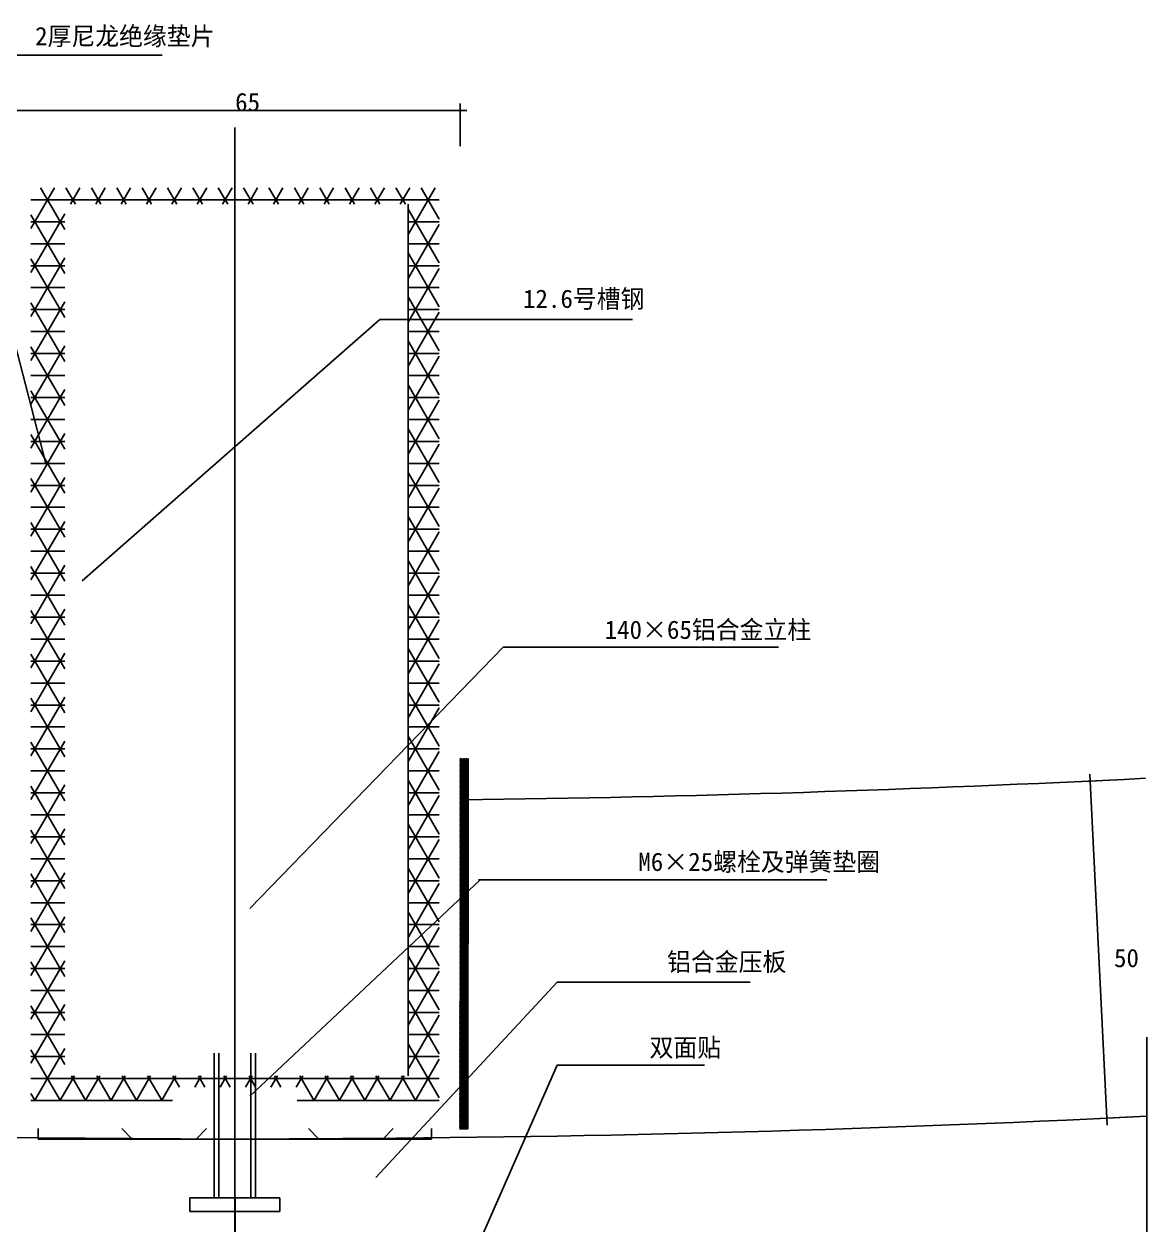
# Model space of a CAD drawing. Header units: metres. Extents: x 3031 to 3281, y 3473 to 3762.
# Drawn here: x 3118.3 to 3280.6, y 3588.9 to 3762.4 of the extents above; entities that cross this region are included whole.
import ezdxf

# ---------------------------------------------------------------- set-up
doc = ezdxf.new("R2010")
doc.units = ezdxf.units.M
for name, color, linetype in [('2', 3, 'Continuous'), ('4', 4, 'Continuous'), ('ALUMINUM-H', 8, 'Continuous'), ('DIM', 4, 'Continuous')]:
    doc.layers.add(name, color=color, linetype=linetype)

# ---------------------------------------------------------------- blocks, each defined once
blk = doc.blocks.new('_OBLIQUE')
blk.add_line((-0.68, 0), (0.68, 0))

msp = doc.modelspace()

# ---------------------------------------------------------------- hatches: boundary and pattern name
h = msp.add_hatch()
h.set_pattern_fill('NET3')
h.paths.add_polyline_path([(3119.35, 3606.72), (3139.82, 3606.72), (3139.82, 3608.72), (3157.82, 3608.72), (3157.82, 3606.72), (3178.35, 3606.72), (3178.35, 3738.72), (3119.35, 3738.72)])
h.paths.add_polyline_path([(3124.24, 3736.34), (3173.85, 3736.34), (3173.85, 3734.24, -0.02), (3173.85, 3733.92), (3173.85, 3612.77, -0.02), (3173.85, 3612.45), (3173.85, 3610.34), (3124.24, 3610.34)])
at = {"layer": 'ALUMINUM-H'}
h = msp.add_hatch(dxfattribs=at)
h.set_pattern_fill('ANSI37', scale=6)
h.paths.add_polyline_path([(3145.81, 3601.22), (3145.81, 3602.72), (3120.41, 3602.72), (3120.41, 3602.22), (3120.41, 3601.22)])
h.paths.add_polyline_path([(3151.81, 3602.72), (3151.81, 3601.22), (3177.21, 3601.22), (3177.21, 3602.22), (3177.21, 3602.72)])

# ---------------------------------------------------------------- linework, layer by layer
for p, q in [((3148.81, 3747.41), (3148.81, 3520.18)), ((3173.85, 3610.34), (3173.85, 3736.34)), ((3280.55, 3615.95), (3280.55, 3547.51))]:
    msp.add_line(p, q)
at = {"layer": '2'}
for p, q in [((3142.31, 3590.72), (3142.31, 3592.72)), ((3155.31, 3592.72), (3142.31, 3592.72)), ((3155.31, 3590.72), (3155.31, 3592.72)), ((3155.31, 3590.72), (3142.31, 3590.72))]:
    msp.add_line(p, q, dxfattribs=at)
for centre, radius, start, end in [((3148.81, 6250.53), 2600.5, 270.72, 272.9), ((3148.81, 6251.74), 2650.5, 270.17, 272.85), ((3148.81, 6251.74), 2650.5, 267.46, 269.83)]:
    msp.add_arc(centre, radius, start, end, dxfattribs=at)
at = {"layer": '4'}
for p, q in [((3145.81, 3613.64), (3145.81, 3592.72)), ((3151.81, 3613.64), (3151.81, 3592.72))]:
    msp.add_line(p, q, dxfattribs=at)
at = {"layer": 'ALUMINUM-H'}
for p, q in [((3182.51, 3655.07), (3181.31, 3656.28)), ((3181.31, 3656.22), (3181.32, 3656.22)), ((3181.31, 3656.04), (3181.5, 3656.22)), ((3181.31, 3655.86), (3181.67, 3656.22)), ((3181.31, 3655.69), (3181.85, 3656.22)), ((3181.31, 3655.51), (3182.03, 3656.22)), ((3181.31, 3655.33), (3182.21, 3656.22)), ((3181.31, 3655.16), (3182.38, 3656.22)), ((3181.31, 3654.98), (3182.51, 3656.18)), ((3182.51, 3654.9), (3181.31, 3656.1)), ((3181.31, 3654.8), (3182.51, 3656)), ((3182.51, 3654.72), (3181.31, 3655.92)), ((3181.31, 3654.63), (3182.51, 3655.82)), ((3182.51, 3654.54), (3181.31, 3655.75)), ((3181.31, 3654.45), (3182.51, 3655.65)), ((3182.51, 3654.37), (3181.31, 3655.57)), ((3181.31, 3654.27), (3182.51, 3655.47)), ((3182.51, 3654.19), (3181.31, 3655.39)), ((3181.31, 3654.09), (3182.51, 3655.29)), ((3182.51, 3654.01), (3181.31, 3655.21)), ((3181.31, 3653.92), (3182.51, 3655.12)), ((3182.51, 3653.84), (3181.31, 3655.04)), ((3181.31, 3653.74), (3182.51, 3654.94)), ((3182.51, 3653.66), (3181.31, 3654.86)), ((3181.31, 3653.56), (3182.51, 3654.76)), ((3182.51, 3653.48), (3181.31, 3654.68)), ((3182.51, 3655.25), (3181.54, 3656.22)), ((3182.51, 3655.43), (3181.72, 3656.22)), ((3182.51, 3655.61), (3181.9, 3656.22)), ((3182.51, 3655.78), (3182.07, 3656.22)), ((3182.51, 3655.96), (3182.25, 3656.22)), ((3182.51, 3656.14), (3182.43, 3656.22)), ((3182.51, 3656.22), (3182.49, 3602.7)), ((3181.31, 3653.39), (3182.51, 3654.59)), ((3182.51, 3653.31), (3181.31, 3654.51)), ((3181.31, 3653.21), (3182.51, 3654.41)), ((3182.51, 3653.13), (3181.31, 3654.33)), ((3181.31, 3653.03), (3182.51, 3654.23)), ((3182.51, 3652.95), (3181.31, 3654.15)), ((3181.31, 3652.86), (3182.51, 3654.06)), ((3182.51, 3652.78), (3181.31, 3653.98)), ((3181.31, 3652.68), (3182.51, 3653.88)), ((3182.51, 3652.6), (3181.31, 3653.8)), ((3181.31, 3652.5), (3182.51, 3653.7)), ((3182.51, 3652.42), (3181.31, 3653.62)), ((3181.31, 3652.33), (3182.51, 3653.53)), ((3182.51, 3652.25), (3181.31, 3653.45)), ((3181.31, 3652.15), (3182.51, 3653.35)), ((3182.51, 3652.07), (3181.31, 3653.27)), ((3181.31, 3651.97), (3182.51, 3653.17)), ((3182.51, 3651.89), (3181.31, 3653.09)), ((3181.31, 3651.8), (3182.51, 3653)), ((3182.51, 3651.72), (3181.31, 3652.92)), ((3181.31, 3651.62), (3182.51, 3652.82)), ((3182.51, 3651.54), (3181.31, 3652.74)), ((3181.31, 3651.44), (3182.51, 3652.64)), ((3182.51, 3651.36), (3181.31, 3652.56)), ((3181.31, 3651.27), (3182.51, 3652.47)), ((3182.51, 3651.19), (3181.31, 3652.39)), ((3181.31, 3651.09), (3182.51, 3652.29)), ((3182.51, 3651.01), (3181.31, 3652.21)), ((3181.31, 3650.91), (3182.51, 3652.11)), ((3182.51, 3650.83), (3181.31, 3652.03)), ((3181.31, 3650.74), (3182.51, 3651.94)), ((3182.51, 3650.66), (3181.31, 3651.86)), ((3181.31, 3650.56), (3182.51, 3651.76)), ((3182.51, 3650.48), (3181.31, 3651.68)), ((3181.31, 3650.38), (3182.51, 3651.58)), ((3182.51, 3650.3), (3181.31, 3651.5)), ((3181.31, 3650.21), (3182.51, 3651.41)), ((3182.51, 3650.13), (3181.31, 3651.33)), ((3181.31, 3650.03), (3182.51, 3651.23)), ((3182.51, 3649.95), (3181.31, 3651.15)), ((3181.31, 3649.85), (3182.51, 3651.05)), ((3182.51, 3649.77), (3181.31, 3650.97)), ((3181.31, 3649.68), (3182.51, 3650.87)), ((3182.51, 3649.59), (3181.31, 3650.8)), ((3181.31, 3649.5), (3182.51, 3650.7)), ((3182.51, 3649.42), (3181.31, 3650.62)), ((3181.31, 3649.32), (3182.51, 3650.52)), ((3182.51, 3649.24), (3181.31, 3650.44)), ((3181.31, 3649.15), (3182.51, 3650.34)), ((3182.51, 3649.06), (3181.31, 3650.27)), ((3181.31, 3648.97), (3182.51, 3650.17)), ((3182.51, 3648.89), (3181.31, 3650.09)), ((3181.31, 3648.79), (3182.51, 3649.99)), ((3182.51, 3648.71), (3181.31, 3649.91)), ((3181.31, 3648.61), (3182.51, 3649.81)), ((3182.51, 3648.53), (3181.31, 3649.73)), ((3181.31, 3648.44), (3182.51, 3649.64)), ((3182.51, 3648.36), (3181.31, 3649.56)), ((3181.31, 3648.26), (3182.51, 3649.46)), ((3182.51, 3648.18), (3181.31, 3649.38)), ((3181.31, 3648.08), (3182.51, 3649.28)), ((3182.51, 3648), (3181.31, 3649.2)), ((3181.31, 3647.91), (3182.51, 3649.11)), ((3182.51, 3647.83), (3181.31, 3649.03)), ((3181.31, 3647.73), (3182.51, 3648.93)), ((3182.51, 3647.65), (3181.31, 3648.85)), ((3181.31, 3647.55), (3182.51, 3648.75)), ((3182.51, 3647.47), (3181.31, 3648.67)), ((3181.31, 3647.38), (3182.51, 3648.58)), ((3182.51, 3647.3), (3181.31, 3648.5)), ((3181.31, 3647.2), (3182.51, 3648.4)), ((3182.51, 3647.12), (3181.31, 3648.32)), ((3181.31, 3647.02), (3182.51, 3648.22)), ((3182.51, 3646.94), (3181.31, 3648.14)), ((3181.31, 3646.85), (3182.51, 3648.05)), ((3182.51, 3646.77), (3181.31, 3647.97)), ((3181.31, 3646.67), (3182.51, 3647.87)), ((3182.51, 3646.59), (3181.31, 3647.79)), ((3181.31, 3646.49), (3182.51, 3647.69)), ((3182.51, 3646.41), (3181.31, 3647.61)), ((3181.31, 3646.32), (3182.51, 3647.52)), ((3182.51, 3646.24), (3181.31, 3647.44)), ((3181.31, 3646.14), (3182.51, 3647.34)), ((3182.51, 3646.06), (3181.31, 3647.26)), ((3181.31, 3645.96), (3182.51, 3647.16)), ((3182.51, 3645.88), (3181.31, 3647.08)), ((3181.31, 3645.79), (3182.51, 3646.99)), ((3182.51, 3645.71), (3181.31, 3646.91)), ((3181.31, 3645.61), (3182.51, 3646.81)), ((3182.51, 3645.53), (3181.31, 3646.73)), ((3181.31, 3645.43), (3182.51, 3646.63)), ((3182.51, 3645.35), (3181.31, 3646.55)), ((3181.31, 3645.26), (3182.51, 3646.46)), ((3182.51, 3645.18), (3181.31, 3646.38)), ((3181.31, 3645.08), (3182.51, 3646.28)), ((3182.51, 3645), (3181.31, 3646.2)), ((3181.31, 3644.9), (3182.51, 3646.1)), ((3182.51, 3644.82), (3181.31, 3646.02)), ((3181.31, 3644.73), (3182.51, 3645.93)), ((3182.51, 3644.65), (3181.31, 3645.85)), ((3181.31, 3644.55), (3182.51, 3645.75)), ((3182.51, 3644.47), (3181.31, 3645.67)), ((3181.31, 3644.37), (3182.51, 3645.57)), ((3182.51, 3644.29), (3181.31, 3645.49)), ((3181.31, 3644.2), (3182.51, 3645.39)), ((3182.51, 3644.11), (3181.31, 3645.32)), ((3181.31, 3644.02), (3182.51, 3645.22)), ((3182.51, 3643.94), (3181.31, 3645.14)), ((3181.31, 3643.84), (3182.51, 3645.04)), ((3182.51, 3643.76), (3181.31, 3644.96)), ((3181.31, 3643.67), (3182.51, 3644.86)), ((3182.51, 3643.58), (3181.31, 3644.79)), ((3181.31, 3643.49), (3182.51, 3644.69)), ((3182.51, 3643.41), (3181.31, 3644.61)), ((3181.31, 3643.31), (3182.51, 3644.51)), ((3182.51, 3643.23), (3181.31, 3644.43)), ((3181.31, 3643.13), (3182.51, 3644.33)), ((3182.51, 3643.05), (3181.31, 3644.25)), ((3181.31, 3642.96), (3182.51, 3644.16)), ((3182.51, 3642.88), (3181.31, 3644.08)), ((3181.31, 3642.78), (3182.51, 3643.98)), ((3182.51, 3642.7), (3181.31, 3643.9)), ((3181.31, 3642.6), (3182.51, 3643.8)), ((3182.51, 3642.52), (3181.31, 3643.72)), ((3181.31, 3642.43), (3182.51, 3643.63)), ((3182.51, 3642.35), (3181.31, 3643.55)), ((3181.31, 3642.25), (3182.51, 3643.45)), ((3182.51, 3642.17), (3181.31, 3643.37)), ((3181.31, 3642.07), (3182.51, 3643.27)), ((3182.51, 3641.99), (3181.31, 3643.19)), ((3181.31, 3641.9), (3182.51, 3643.1)), ((3182.51, 3641.82), (3181.31, 3643.02)), ((3181.31, 3641.72), (3182.51, 3642.92)), ((3182.51, 3641.64), (3181.31, 3642.84)), ((3181.31, 3641.54), (3182.51, 3642.74)), ((3182.51, 3641.46), (3181.31, 3642.66)), ((3181.31, 3641.37), (3182.51, 3642.57)), ((3182.51, 3641.29), (3181.31, 3642.49)), ((3181.3, 3639.78), (3182.51, 3640.98)), ((3181.3, 3639.6), (3182.51, 3640.8)), ((3181.31, 3641.19), (3182.51, 3642.39)), ((3182.51, 3641.11), (3181.31, 3642.31)), ((3181.31, 3641.01), (3182.51, 3642.21)), ((3182.51, 3640.93), (3181.31, 3642.13)), ((3181.31, 3640.84), (3182.51, 3642.04)), ((3182.51, 3640.76), (3181.31, 3641.96)), ((3181.31, 3640.66), (3182.51, 3641.86)), ((3182.51, 3640.58), (3181.31, 3641.78)), ((3181.31, 3640.48), (3182.51, 3641.68)), ((3182.51, 3640.4), (3181.31, 3641.6)), ((3181.31, 3640.31), (3182.51, 3641.51)), ((3182.51, 3640.23), (3181.31, 3641.43)), ((3181.31, 3640.13), (3182.51, 3641.33)), ((3182.51, 3640.05), (3181.31, 3641.25)), ((3181.31, 3639.95), (3182.51, 3641.15)), ((3182.51, 3639.87), (3181.31, 3641.07)), ((3182.5, 3639.7), (3181.31, 3640.9)), ((3181.3, 3639.42), (3182.51, 3640.62)), ((3181.3, 3639.25), (3182.51, 3640.45)), ((3181.3, 3639.07), (3182.51, 3640.27)), ((3181.3, 3638.89), (3182.51, 3640.09)), ((3181.3, 3638.72), (3182.51, 3639.91)), ((3182.5, 3638.63), (3181.3, 3639.84)), ((3181.3, 3638.54), (3182.5, 3639.74)), ((3182.5, 3638.46), (3181.3, 3639.66)), ((3181.3, 3638.36), (3182.5, 3639.56)), ((3182.5, 3638.28), (3181.3, 3639.48)), ((3181.3, 3638.19), (3182.5, 3639.38)), ((3182.5, 3638.1), (3181.3, 3639.3)), ((3181.3, 3638.01), (3182.5, 3639.21)), ((3182.5, 3637.93), (3181.3, 3639.13)), ((3181.3, 3637.83), (3182.5, 3639.03)), ((3182.5, 3639.52), (3181.31, 3640.72)), ((3182.5, 3639.34), (3181.31, 3640.54)), ((3182.5, 3639.16), (3181.31, 3640.37)), ((3182.5, 3638.99), (3181.31, 3640.19)), ((3182.5, 3638.81), (3181.31, 3640.01)), ((3182.5, 3637.75), (3181.3, 3638.95)), ((3181.3, 3637.65), (3182.5, 3638.85)), ((3182.5, 3637.57), (3181.3, 3638.77)), ((3181.3, 3637.48), (3182.5, 3638.68)), ((3182.5, 3637.4), (3181.3, 3638.6)), ((3181.3, 3637.3), (3182.5, 3638.5)), ((3182.5, 3637.22), (3181.3, 3638.42)), ((3181.3, 3637.12), (3182.5, 3638.32)), ((3182.5, 3637.04), (3181.3, 3638.24)), ((3181.3, 3636.95), (3182.5, 3638.15)), ((3182.5, 3636.87), (3181.3, 3638.07)), ((3181.3, 3636.77), (3182.5, 3637.97)), ((3182.5, 3636.69), (3181.3, 3637.89)), ((3181.3, 3636.59), (3182.5, 3637.79)), ((3182.5, 3636.51), (3181.3, 3637.71)), ((3181.3, 3636.42), (3182.5, 3637.62)), ((3182.5, 3636.34), (3181.3, 3637.54)), ((3181.3, 3636.24), (3182.5, 3637.44)), ((3182.5, 3636.16), (3181.3, 3637.36)), ((3181.3, 3636.06), (3182.5, 3637.26)), ((3182.5, 3635.98), (3181.3, 3637.18)), ((3181.3, 3635.89), (3182.5, 3637.09)), ((3182.5, 3635.81), (3181.3, 3637.01)), ((3181.3, 3635.71), (3182.5, 3636.91)), ((3182.5, 3635.63), (3181.3, 3636.83)), ((3181.3, 3635.53), (3182.5, 3636.73)), ((3182.5, 3635.45), (3181.3, 3636.65)), ((3181.3, 3635.36), (3182.5, 3636.56)), ((3182.5, 3635.28), (3181.3, 3636.48)), ((3181.3, 3635.18), (3182.5, 3636.38)), ((3182.5, 3635.1), (3181.3, 3636.3)), ((3181.3, 3635), (3182.5, 3636.2)), ((3182.5, 3634.92), (3181.3, 3636.12)), ((3181.3, 3634.83), (3182.5, 3636.03)), ((3182.5, 3634.75), (3181.3, 3635.95)), ((3181.3, 3634.65), (3182.5, 3635.85)), ((3182.5, 3634.57), (3181.3, 3635.77)), ((3181.3, 3634.47), (3182.5, 3635.67)), ((3182.5, 3634.39), (3181.3, 3635.59)), ((3181.3, 3634.3), (3182.5, 3635.5)), ((3182.5, 3634.22), (3181.3, 3635.42)), ((3181.3, 3634.12), (3182.5, 3635.32)), ((3182.5, 3634.04), (3181.3, 3635.24)), ((3181.3, 3633.94), (3182.5, 3635.14)), ((3182.5, 3633.86), (3181.3, 3635.06)), ((3181.3, 3633.77), (3182.5, 3634.97)), ((3182.5, 3633.68), (3181.3, 3634.89)), ((3181.3, 3633.59), (3182.5, 3634.79)), ((3182.5, 3633.51), (3181.3, 3634.71)), ((3181.3, 3633.41), (3182.5, 3634.61)), ((3182.5, 3633.33), (3181.3, 3634.53)), ((3181.3, 3633.24), (3182.5, 3634.43)), ((3182.5, 3633.15), (3181.3, 3634.36)), ((3181.3, 3633.06), (3182.5, 3634.26)), ((3182.5, 3632.98), (3181.3, 3634.18)), ((3181.3, 3632.88), (3182.5, 3634.08)), ((3182.5, 3632.8), (3181.3, 3634)), ((3181.3, 3632.71), (3182.5, 3633.9)), ((3182.5, 3632.62), (3181.3, 3633.82)), ((3181.3, 3632.53), (3182.5, 3633.73)), ((3182.5, 3632.45), (3181.3, 3633.65)), ((3181.3, 3632.35), (3182.5, 3633.55)), ((3182.5, 3632.27), (3181.3, 3633.47)), ((3181.3, 3632.17), (3182.5, 3633.37)), ((3182.5, 3632.09), (3181.3, 3633.29)), ((3181.3, 3632), (3182.5, 3633.2)), ((3182.5, 3631.92), (3181.3, 3633.12)), ((3181.3, 3631.82), (3182.5, 3633.02)), ((3182.5, 3631.74), (3181.3, 3632.94)), ((3181.3, 3631.64), (3182.5, 3632.84)), ((3182.5, 3631.56), (3181.3, 3632.76)), ((3181.3, 3631.47), (3182.5, 3632.67)), ((3182.5, 3631.39), (3181.3, 3632.59)), ((3181.3, 3631.29), (3182.5, 3632.49)), ((3182.5, 3631.21), (3181.3, 3632.41)), ((3181.3, 3631.11), (3182.5, 3632.31)), ((3182.5, 3631.03), (3181.3, 3632.23)), ((3181.3, 3630.94), (3182.5, 3632.14)), ((3182.5, 3630.86), (3181.3, 3632.06)), ((3181.3, 3630.76), (3182.5, 3631.96)), ((3182.5, 3630.68), (3181.3, 3631.88)), ((3181.3, 3630.58), (3182.5, 3631.78)), ((3182.5, 3630.5), (3181.3, 3631.7)), ((3181.3, 3630.41), (3182.5, 3631.61)), ((3182.5, 3630.33), (3181.3, 3631.53)), ((3181.3, 3630.23), (3182.5, 3631.43)), ((3182.5, 3630.15), (3181.3, 3631.35)), ((3181.3, 3630.05), (3182.5, 3631.25)), ((3182.5, 3629.97), (3181.3, 3631.17)), ((3181.3, 3629.88), (3182.5, 3631.08)), ((3182.5, 3629.8), (3181.3, 3631)), ((3181.3, 3629.7), (3182.5, 3630.9)), ((3182.5, 3629.62), (3181.3, 3630.82)), ((3181.3, 3629.52), (3182.5, 3630.72)), ((3182.5, 3629.44), (3181.3, 3630.64)), ((3181.3, 3629.35), (3182.5, 3630.55)), ((3182.5, 3629.27), (3181.3, 3630.47)), ((3181.3, 3629.17), (3182.5, 3630.37)), ((3182.5, 3629.09), (3181.3, 3630.29)), ((3181.3, 3628.99), (3182.5, 3630.19)), ((3182.5, 3628.91), (3181.3, 3630.11)), ((3181.3, 3628.82), (3182.5, 3630.02)), ((3182.5, 3628.74), (3181.3, 3629.94)), ((3181.3, 3628.64), (3182.5, 3629.84)), ((3182.5, 3628.56), (3181.3, 3629.76)), ((3181.3, 3628.46), (3182.5, 3629.66)), ((3182.5, 3628.38), (3181.3, 3629.58)), ((3181.3, 3628.29), (3182.5, 3629.48)), ((3182.5, 3628.2), (3181.3, 3629.41)), ((3181.3, 3628.11), (3182.5, 3629.31)), ((3182.5, 3628.03), (3181.3, 3629.23)), ((3181.3, 3627.93), (3182.5, 3629.13)), ((3182.5, 3627.85), (3181.3, 3629.05)), ((3181.3, 3627.76), (3182.5, 3628.95)), ((3182.5, 3627.67), (3181.3, 3628.88)), ((3181.3, 3627.58), (3182.5, 3628.78)), ((3182.5, 3627.5), (3181.3, 3628.7)), ((3181.3, 3627.4), (3182.5, 3628.6)), ((3182.5, 3627.32), (3181.3, 3628.52)), ((3181.3, 3627.22), (3182.5, 3628.42)), ((3182.5, 3627.14), (3181.3, 3628.34)), ((3181.3, 3627.05), (3182.5, 3628.25)), ((3182.5, 3626.97), (3181.3, 3628.17)), ((3181.3, 3626.87), (3182.5, 3628.07)), ((3182.5, 3626.79), (3181.3, 3627.99)), ((3181.3, 3626.69), (3182.5, 3627.89)), ((3182.5, 3626.61), (3181.3, 3627.81)), ((3181.3, 3626.52), (3182.5, 3627.72)), ((3182.5, 3626.44), (3181.3, 3627.64)), ((3181.3, 3626.34), (3182.5, 3627.54)), ((3182.5, 3626.26), (3181.3, 3627.46)), ((3181.3, 3626.16), (3182.5, 3627.36)), ((3182.5, 3626.08), (3181.3, 3627.28)), ((3181.3, 3625.99), (3182.5, 3627.19)), ((3182.5, 3625.91), (3181.3, 3627.11)), ((3181.3, 3625.81), (3182.5, 3627.01)), ((3182.5, 3625.73), (3181.3, 3626.93)), ((3181.3, 3625.63), (3182.5, 3626.83)), ((3182.5, 3625.55), (3181.3, 3626.75)), ((3181.3, 3625.46), (3182.5, 3626.66)), ((3182.5, 3625.38), (3181.3, 3626.58)), ((3181.3, 3625.28), (3182.5, 3626.48)), ((3182.5, 3625.2), (3181.3, 3626.4)), ((3181.3, 3625.1), (3182.5, 3626.3)), ((3182.5, 3625.02), (3181.3, 3626.22)), ((3181.3, 3624.93), (3182.5, 3626.13)), ((3182.5, 3624.85), (3181.3, 3626.05)), ((3181.3, 3624.75), (3182.5, 3625.95)), ((3182.5, 3624.67), (3181.3, 3625.87)), ((3181.3, 3624.57), (3182.5, 3625.77)), ((3182.5, 3624.49), (3181.3, 3625.69)), ((3181.3, 3624.4), (3182.5, 3625.6)), ((3182.5, 3624.32), (3181.3, 3625.52)), ((3181.3, 3624.22), (3182.5, 3625.42)), ((3182.5, 3624.14), (3181.3, 3625.34)), ((3181.3, 3624.04), (3182.5, 3625.24)), ((3182.5, 3623.96), (3181.3, 3625.16)), ((3181.3, 3623.87), (3182.5, 3625.07)), ((3182.5, 3623.79), (3181.3, 3624.99)), ((3181.3, 3623.69), (3182.5, 3624.89)), ((3182.5, 3623.61), (3181.3, 3624.81)), ((3181.3, 3623.51), (3182.5, 3624.71)), ((3182.5, 3623.43), (3181.3, 3624.63)), ((3181.3, 3623.34), (3182.5, 3624.54)), ((3182.5, 3623.26), (3181.3, 3624.46)), ((3181.3, 3623.16), (3182.5, 3624.36)), ((3182.5, 3623.08), (3181.3, 3624.28)), ((3181.3, 3622.98), (3182.5, 3624.18)), ((3182.5, 3622.9), (3181.3, 3624.1)), ((3181.3, 3622.81), (3182.5, 3624)), ((3182.5, 3622.72), (3181.3, 3623.93)), ((3181.3, 3622.63), (3182.5, 3623.83)), ((3182.5, 3622.55), (3181.3, 3623.75)), ((3181.3, 3622.45), (3182.5, 3623.65)), ((3182.5, 3622.37), (3181.3, 3623.57)), ((3181.3, 3622.28), (3182.5, 3623.47)), ((3182.5, 3622.19), (3181.3, 3623.4)), ((3181.29, 3621.04), (3182.5, 3622.24)), ((3181.29, 3620.86), (3182.5, 3622.06)), ((3181.29, 3620.68), (3182.5, 3621.88)), ((3181.29, 3620.51), (3182.5, 3621.71)), ((3181.3, 3622.1), (3182.5, 3623.3)), ((3182.5, 3622.02), (3181.3, 3623.22)), ((3181.3, 3621.92), (3182.5, 3623.12)), ((3182.5, 3621.84), (3181.3, 3623.04)), ((3181.3, 3621.74), (3182.5, 3622.94)), ((3182.5, 3621.66), (3181.3, 3622.86)), ((3181.3, 3621.57), (3182.5, 3622.77)), ((3182.5, 3621.49), (3181.3, 3622.69)), ((3181.3, 3621.39), (3182.5, 3622.59)), ((3182.5, 3621.31), (3181.3, 3622.51)), ((3181.3, 3621.21), (3182.5, 3622.41)), ((3182.5, 3621.13), (3181.3, 3622.33)), ((3182.49, 3620.96), (3181.3, 3622.16)), ((3182.49, 3620.78), (3181.3, 3621.98)), ((3182.49, 3620.6), (3181.3, 3621.8)), ((3181.29, 3620.33), (3182.5, 3621.53)), ((3181.29, 3620.15), (3182.5, 3621.35)), ((3181.29, 3619.98), (3182.5, 3621.18)), ((3182.49, 3619.9), (3181.29, 3621.1)), ((3181.29, 3619.8), (3182.49, 3621)), ((3182.49, 3619.72), (3181.29, 3620.92)), ((3181.29, 3619.62), (3182.49, 3620.82)), ((3182.49, 3619.54), (3181.29, 3620.74)), ((3181.29, 3619.45), (3182.49, 3620.65)), ((3182.49, 3619.37), (3181.29, 3620.57)), ((3181.29, 3619.27), (3182.49, 3620.47)), ((3182.49, 3619.19), (3181.29, 3620.39)), ((3181.29, 3619.09), (3182.49, 3620.29)), ((3182.49, 3619.01), (3181.29, 3620.21)), ((3181.29, 3618.92), (3182.49, 3620.12)), ((3182.49, 3618.84), (3181.29, 3620.04)), ((3181.29, 3618.74), (3182.49, 3619.94)), ((3182.49, 3620.43), (3181.3, 3621.63)), ((3182.49, 3620.25), (3181.3, 3621.45)), ((3182.49, 3620.07), (3181.3, 3621.27)), ((3182.49, 3618.66), (3181.29, 3619.86)), ((3181.29, 3618.56), (3182.49, 3619.76)), ((3182.49, 3618.48), (3181.29, 3619.68)), ((3181.29, 3618.39), (3182.49, 3619.59)), ((3182.49, 3618.31), (3181.29, 3619.51)), ((3181.29, 3618.21), (3182.49, 3619.41)), ((3182.49, 3618.13), (3181.29, 3619.33)), ((3181.29, 3618.03), (3182.49, 3619.23)), ((3182.49, 3617.95), (3181.29, 3619.15)), ((3181.29, 3617.86), (3182.49, 3619.06)), ((3182.49, 3617.77), (3181.29, 3618.98)), ((3181.29, 3617.68), (3182.49, 3618.88)), ((3182.49, 3617.6), (3181.29, 3618.8)), ((3181.29, 3617.5), (3182.49, 3618.7)), ((3182.49, 3617.42), (3181.29, 3618.62)), ((3181.29, 3617.33), (3182.49, 3618.52)), ((3182.49, 3617.24), (3181.29, 3618.45)), ((3181.29, 3617.15), (3182.49, 3618.35)), ((3182.49, 3617.07), (3181.29, 3618.27)), ((3181.29, 3616.97), (3182.49, 3618.17)), ((3182.49, 3616.89), (3181.29, 3618.09)), ((3181.29, 3616.8), (3182.49, 3617.99)), ((3182.49, 3616.71), (3181.29, 3617.91)), ((3181.29, 3616.62), (3182.49, 3617.82)), ((3182.49, 3616.54), (3181.29, 3617.74)), ((3181.29, 3616.44), (3182.49, 3617.64)), ((3182.49, 3616.36), (3181.29, 3617.56)), ((3181.29, 3616.26), (3182.49, 3617.46)), ((3182.49, 3616.18), (3181.29, 3617.38)), ((3181.29, 3616.09), (3182.49, 3617.29)), ((3182.49, 3616.01), (3181.29, 3617.21)), ((3181.29, 3615.91), (3182.49, 3617.11)), ((3182.49, 3615.83), (3181.29, 3617.03)), ((3181.29, 3615.73), (3182.49, 3616.93)), ((3182.49, 3615.65), (3181.29, 3616.85)), ((3181.29, 3615.56), (3182.49, 3616.76)), ((3182.49, 3615.48), (3181.29, 3616.68)), ((3181.29, 3615.38), (3182.49, 3616.58)), ((3182.49, 3615.3), (3181.29, 3616.5)), ((3181.29, 3615.2), (3182.49, 3616.4)), ((3182.49, 3615.12), (3181.29, 3616.32)), ((3181.29, 3615.03), (3182.49, 3616.23)), ((3182.49, 3614.95), (3181.29, 3616.15)), ((3181.29, 3614.85), (3182.49, 3616.05)), ((3182.49, 3614.77), (3181.29, 3615.97)), ((3181.29, 3614.67), (3182.49, 3615.87)), ((3182.49, 3614.59), (3181.29, 3615.79)), ((3181.29, 3614.5), (3182.49, 3615.7)), ((3182.49, 3614.42), (3181.29, 3615.62)), ((3181.29, 3614.32), (3182.49, 3615.52)), ((3182.49, 3614.24), (3181.29, 3615.44)), ((3181.29, 3614.14), (3182.49, 3615.34)), ((3182.49, 3614.06), (3181.29, 3615.26)), ((3181.29, 3613.97), (3182.49, 3615.17)), ((3182.49, 3613.89), (3181.29, 3615.09)), ((3181.29, 3613.79), (3182.49, 3614.99)), ((3182.49, 3613.71), (3181.29, 3614.91)), ((3181.29, 3613.61), (3182.49, 3614.81)), ((3182.49, 3613.53), (3181.29, 3614.73)), ((3146.48, 3613.64), (3146.48, 3592.72)), ((3148.81, 3581.21), (3148.81, 3614.64)), ((3151.14, 3613.64), (3151.14, 3592.72)), ((3181.29, 3613.44), (3182.49, 3614.64)), ((3182.49, 3613.36), (3181.29, 3614.56)), ((3181.29, 3613.26), (3182.49, 3614.46)), ((3182.49, 3613.18), (3181.29, 3614.38)), ((3181.29, 3613.08), (3182.49, 3614.28)), ((3182.49, 3613), (3181.29, 3614.2)), ((3181.29, 3612.91), (3182.49, 3614.11)), ((3182.49, 3612.83), (3181.29, 3614.03)), ((3181.29, 3612.73), (3182.49, 3613.93)), ((3182.49, 3612.65), (3181.29, 3613.85)), ((3181.29, 3612.55), (3182.49, 3613.75)), ((3182.49, 3612.47), (3181.29, 3613.67)), ((3181.29, 3612.38), (3182.49, 3613.58)), ((3182.49, 3612.29), (3181.29, 3613.5)), ((3181.29, 3612.2), (3182.49, 3613.4)), ((3182.49, 3612.12), (3181.29, 3613.32)), ((3181.29, 3612.02), (3182.49, 3613.22)), ((3182.49, 3611.94), (3181.29, 3613.14)), ((3181.29, 3611.85), (3182.49, 3613.04)), ((3182.49, 3611.76), (3181.29, 3612.97)), ((3181.29, 3611.67), (3182.49, 3612.87)), ((3182.49, 3611.59), (3181.29, 3612.79)), ((3181.29, 3611.49), (3182.49, 3612.69)), ((3182.49, 3611.41), (3181.29, 3612.61)), ((3181.29, 3611.32), (3182.49, 3612.51)), ((3182.49, 3611.23), (3181.29, 3612.43)), ((3181.29, 3611.14), (3182.49, 3612.34)), ((3182.49, 3611.06), (3181.29, 3612.26)), ((3181.29, 3610.96), (3182.49, 3612.16)), ((3182.49, 3610.88), (3181.29, 3612.08)), ((3181.29, 3610.78), (3182.49, 3611.98)), ((3182.49, 3610.7), (3181.29, 3611.9)), ((3181.29, 3610.61), (3182.49, 3611.81)), ((3182.49, 3610.53), (3181.29, 3611.73)), ((3181.29, 3610.43), (3182.49, 3611.63)), ((3182.49, 3610.35), (3181.29, 3611.55)), ((3181.29, 3610.25), (3182.49, 3611.45)), ((3182.49, 3610.17), (3181.29, 3611.37)), ((3181.29, 3610.08), (3182.49, 3611.28)), ((3182.49, 3610), (3181.29, 3611.2)), ((3181.29, 3609.9), (3182.49, 3611.1)), ((3182.49, 3609.82), (3181.29, 3611.02)), ((3181.29, 3609.72), (3182.49, 3610.92)), ((3182.49, 3609.64), (3181.29, 3610.84)), ((3181.29, 3609.55), (3182.49, 3610.75)), ((3182.49, 3609.47), (3181.29, 3610.67)), ((3181.29, 3609.37), (3182.49, 3610.57)), ((3182.49, 3609.29), (3181.29, 3610.49)), ((3181.29, 3609.19), (3182.49, 3610.39)), ((3182.49, 3609.11), (3181.29, 3610.31)), ((3181.29, 3609.02), (3182.49, 3610.22)), ((3182.49, 3608.94), (3181.29, 3610.14)), ((3181.29, 3608.84), (3182.49, 3610.04)), ((3182.49, 3608.76), (3181.29, 3609.96)), ((3181.29, 3608.66), (3182.49, 3609.86)), ((3182.49, 3608.58), (3181.29, 3609.78)), ((3181.29, 3608.49), (3182.49, 3609.69)), ((3182.49, 3608.41), (3181.29, 3609.61)), ((3181.29, 3608.31), (3182.49, 3609.51)), ((3182.49, 3608.23), (3181.29, 3609.43)), ((3181.29, 3608.13), (3182.49, 3609.33)), ((3182.49, 3608.05), (3181.29, 3609.25)), ((3181.29, 3607.96), (3182.49, 3609.16)), ((3182.49, 3607.88), (3181.29, 3609.08)), ((3181.29, 3607.78), (3182.49, 3608.98)), ((3182.49, 3607.7), (3181.29, 3608.9)), ((3181.29, 3607.6), (3182.49, 3608.8)), ((3182.49, 3607.52), (3181.29, 3608.72)), ((3181.29, 3607.43), (3182.49, 3608.63)), ((3182.49, 3607.35), (3181.29, 3608.55)), ((3181.29, 3607.25), (3182.49, 3608.45)), ((3182.49, 3607.17), (3181.29, 3608.37)), ((3181.29, 3607.07), (3182.49, 3608.27)), ((3182.49, 3606.99), (3181.29, 3608.19)), ((3181.29, 3606.9), (3182.49, 3608.09)), ((3182.49, 3606.81), (3181.29, 3608.02)), ((3181.29, 3606.72), (3182.49, 3607.92)), ((3182.49, 3606.64), (3181.29, 3607.84)), ((3181.29, 3606.54), (3182.49, 3607.74)), ((3182.49, 3606.46), (3181.29, 3607.66)), ((3181.29, 3606.37), (3182.49, 3607.56)), ((3182.49, 3606.28), (3181.29, 3607.49)), ((3181.29, 3606.19), (3182.49, 3607.39)), ((3182.49, 3606.11), (3181.29, 3607.31)), ((3181.29, 3606.01), (3182.49, 3607.21)), ((3182.49, 3605.93), (3181.29, 3607.13)), ((3181.29, 3605.83), (3182.49, 3607.03)), ((3182.49, 3605.75), (3181.29, 3606.95)), ((3181.29, 3605.66), (3182.49, 3606.86)), ((3182.49, 3605.58), (3181.29, 3606.78)), ((3181.29, 3605.48), (3182.49, 3606.68)), ((3182.49, 3605.4), (3181.29, 3606.6)), ((3181.29, 3605.3), (3182.49, 3606.5)), ((3182.49, 3605.22), (3181.29, 3606.42)), ((3181.29, 3605.13), (3182.49, 3606.33)), ((3182.49, 3605.05), (3181.29, 3606.25)), ((3181.29, 3604.95), (3182.49, 3606.15)), ((3182.49, 3604.87), (3181.29, 3606.07)), ((3181.29, 3604.77), (3182.49, 3605.97)), ((3182.49, 3604.69), (3181.29, 3605.89)), ((3181.29, 3604.6), (3182.49, 3605.8)), ((3182.49, 3604.52), (3181.29, 3605.72)), ((3181.29, 3604.42), (3182.49, 3605.62)), ((3182.49, 3604.34), (3181.29, 3605.54)), ((3181.29, 3604.24), (3182.49, 3605.44)), ((3182.49, 3604.16), (3181.29, 3605.36)), ((3181.29, 3604.07), (3182.49, 3605.27)), ((3182.49, 3603.99), (3181.29, 3605.19)), ((3181.29, 3603.89), (3182.49, 3605.09)), ((3182.49, 3603.81), (3181.29, 3605.01)), ((3181.29, 3603.71), (3182.49, 3604.91)), ((3182.49, 3603.63), (3181.29, 3604.83)), ((3181.29, 3603.54), (3182.49, 3604.74)), ((3182.49, 3603.46), (3181.29, 3604.66)), ((3181.29, 3603.36), (3182.49, 3604.56)), ((3182.49, 3603.28), (3181.29, 3604.48)), ((3181.29, 3603.18), (3182.49, 3604.38)), ((3120.41, 3601.22), (3120.41, 3602.72)), ((3177.21, 3601.22), (3177.21, 3602.72)), ((3182.49, 3603.1), (3181.29, 3604.3)), ((3181.29, 3603.01), (3182.49, 3604.21)), ((3182.49, 3602.93), (3181.29, 3604.13)), ((3181.29, 3602.83), (3182.49, 3604.03)), ((3182.49, 3602.75), (3181.29, 3603.95)), ((3182.35, 3602.7), (3181.29, 3603.77)), ((3182.18, 3602.7), (3181.29, 3603.6)), ((3182, 3602.7), (3181.29, 3603.42)), ((3181.82, 3602.7), (3181.29, 3603.24)), ((3181.65, 3602.7), (3181.29, 3603.07)), ((3181.47, 3602.7), (3181.29, 3602.89)), ((3181.29, 3602.7), (3181.29, 3602.71)), ((3181.29, 3602.7), (3182.49, 3602.7)), ((3181.34, 3602.7), (3182.49, 3603.85)), ((3181.51, 3602.7), (3182.49, 3603.68)), ((3181.69, 3602.7), (3182.49, 3603.5)), ((3181.87, 3602.7), (3182.49, 3603.32)), ((3182.04, 3602.7), (3182.49, 3603.15)), ((3182.22, 3602.7), (3182.49, 3602.97)), ((3182.4, 3602.7), (3182.49, 3602.79)), ((3120.41, 3601.22), (3177.21, 3601.22)), ((3137.81, 3601.22), (3159.81, 3601.22)), ((3148.85, 3592.72), (3148.85, 3575.6))]:
    msp.add_line(p, q, dxfattribs=at)
at = {"layer": 'DIM'}
for p, q in [((3121.51, 3698.86), (3106.24, 3757.88)), ((3106.24, 3757.88), (3138.29, 3757.88)), ((3181.35, 3744.72), (3181.35, 3750.89)), ((3116.35, 3749.89), (3181.35, 3749.89)), ((3276.13, 3653.14), (3271.37, 3652.91)), ((3274.79, 3604.23), (3272.37, 3652.96)), ((3150.98, 3607.4), (3184.23, 3638.67)), ((3184.01, 3638.67), (3234.34, 3638.67)), ((3278.56, 3604.42), (3273.79, 3604.18))]:
    msp.add_line(p, q, dxfattribs=at)
for points in [[(3126.73, 3681.9), (3169.76, 3719.65), (3206.28, 3719.65)], [(3150.98, 3634.55), (3187.59, 3672.3), (3227.35, 3672.3)], [(3169.19, 3595.66), (3195.36, 3623.9), (3223.25, 3623.9)], [(3179.42, 3575.63), (3195.36, 3611.88), (3216.65, 3611.88)]]:
    msp.add_lwpolyline(points, dxfattribs=at)

# ---------------------------------------------------------------- block references
at = {"layer": 'DIM', "xscale": 1.46, "yscale": 1.46, "zscale": 1.46}
msp.add_blockref('_OBLIQUE', (3181.35, 3749.89), dxfattribs=at)
for p, rotation in [((3272.37, 3652.96), 92.85), ((3274.79, 3604.23), 272.85)]:
    msp.add_blockref('_OBLIQUE', p, dxfattribs=dict(at, rotation=rotation))

# ---------------------------------------------------------------- texts
at = {"layer": 'DIM'}
for s, p in [('2厚尼龙绝缘垫片', (3119.95, 3759.31)), ('12.6号槽钢', (3190.44, 3721.35)), ('140×65铝合金立柱', (3202.23, 3673.51)), ('M6×25螺栓及弹簧垫圈', (3207.1, 3639.96)), ('铝合金压板', (3211.26, 3625.5)), ('双面贴', (3208.73, 3613.12))]:
    msp.add_text(s, height=2.65, dxfattribs=at).set_placement(p)
at = {"layer": 'DIM', "char_height": 2.65, "attachment_point": 1}
for s, insert in [('\\A1;65', (3148.85, 3752.43)), ('\\A1;50', (3275.83, 3628.71))]:
    msp.add_mtext(s, dxfattribs=dict(at, insert=insert))

doc.saveas('drawing.dxf')
